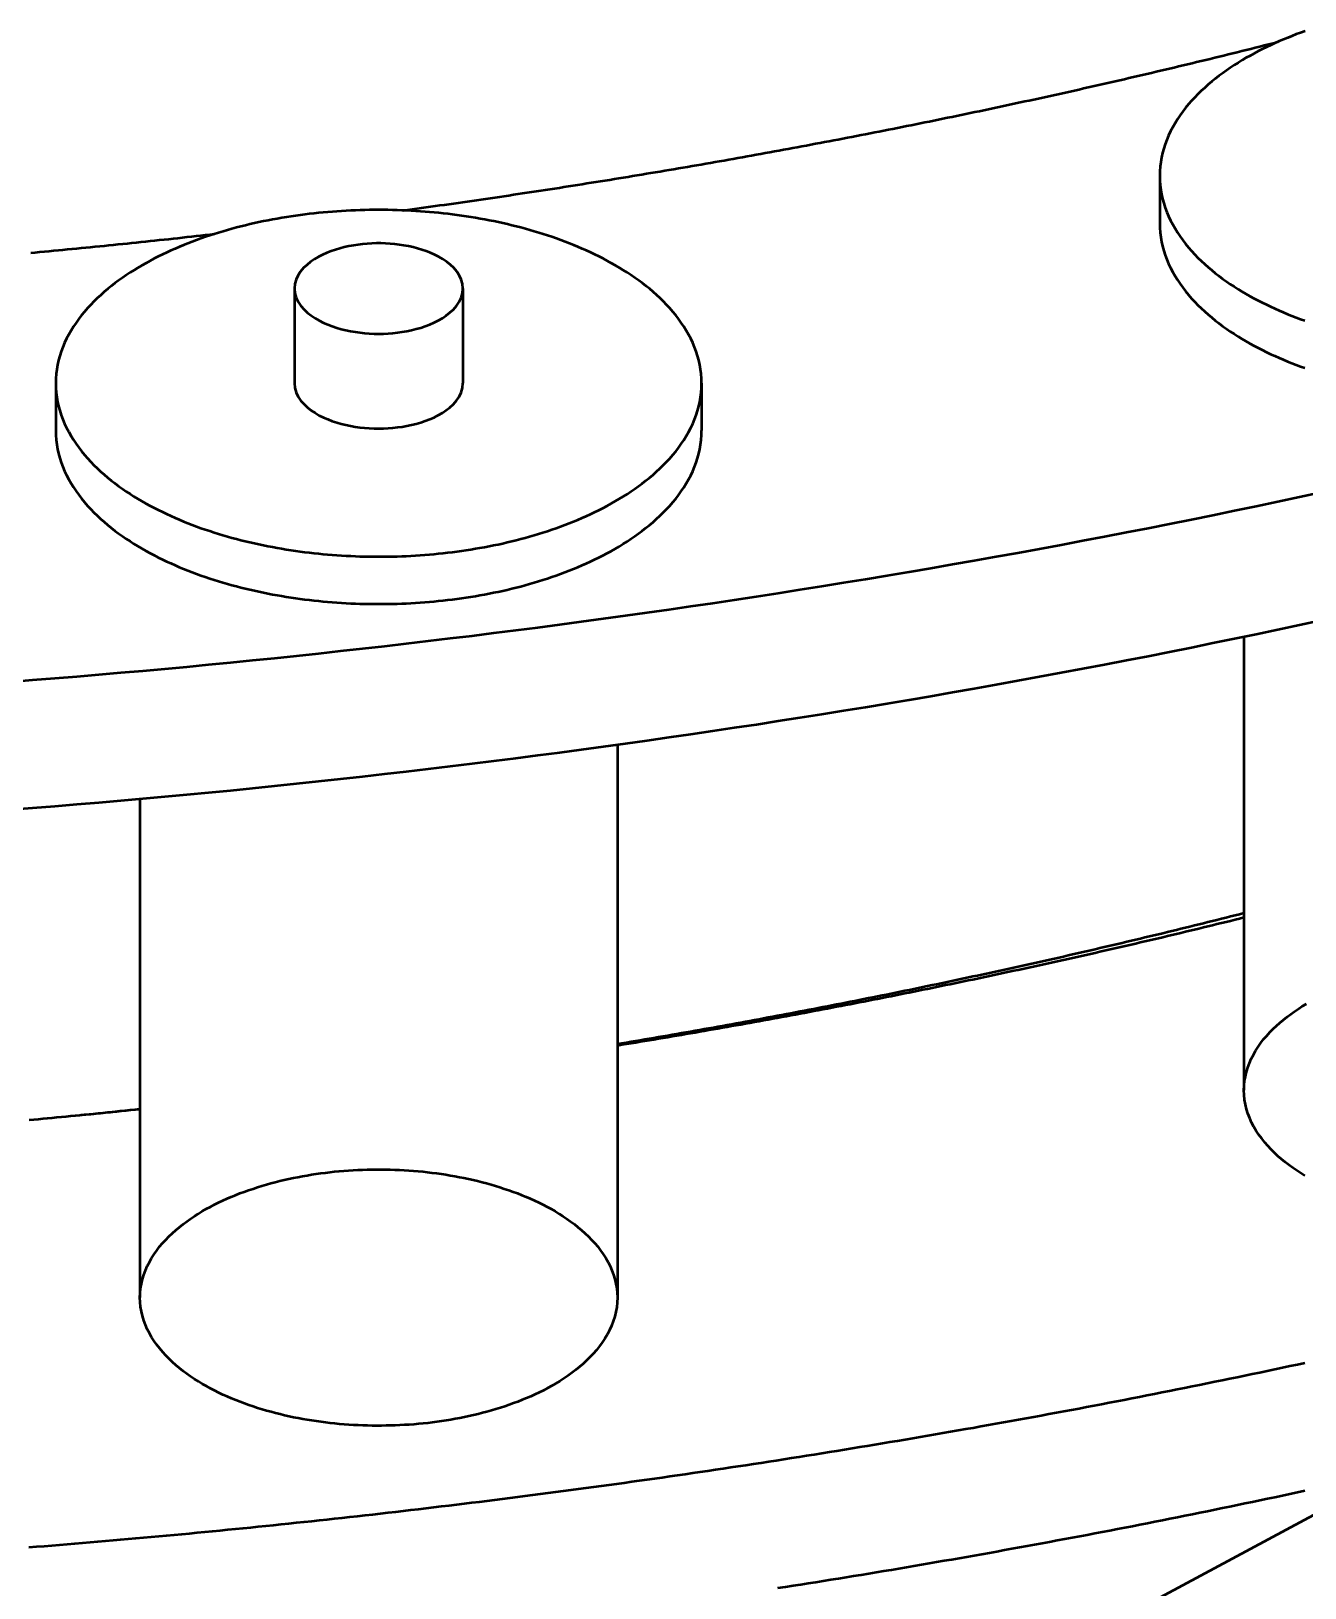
# Model space of a CAD drawing. Header units: millimetres. Extents: x 0 to 841, y 0 to 594.
# Drawn here: x 356.66 to 389.73, y 243.48 to 283.91 of the extents above; entities that cross this region are included whole.
import ezdxf

# ---------------------------------------------------------------- set-up
doc = ezdxf.new("R2010")
doc.units = ezdxf.units.MM
doc.layers.add('VIS', color=7, linetype='CONTINUOUS', lineweight=50)

msp = doc.modelspace()

# ---------------------------------------------------------------- linework, layer by layer
at = {"layer": 'VIS'}
for points in [[(389.735, 283.91), (389.621, 283.869), (389.509, 283.827), (389.396, 283.783), (389.285, 283.739), (389.173, 283.693), (389.063, 283.645), (388.953, 283.596), (388.843, 283.546), (388.734, 283.494), (388.626, 283.441), (388.519, 283.387), (388.413, 283.33), (388.307, 283.272), (388.202, 283.213), (388.099, 283.152), (387.996, 283.089), (387.894, 283.025), (387.794, 282.958), (387.695, 282.89), (387.597, 282.82), (387.5, 282.748), (387.405, 282.675), (387.311, 282.599), (387.22, 282.521), (387.13, 282.441), (387.041, 282.359), (386.955, 282.275), (386.871, 282.188), (386.79, 282.1), (386.711, 282.009), (386.635, 281.916), (386.561, 281.821), (386.491, 281.723), (386.424, 281.623), (386.361, 281.52), (386.301, 281.416), (386.245, 281.309), (386.194, 281.2), (386.147, 281.089), (386.105, 280.977), (386.068, 280.862), (386.036, 280.746), (386.01, 280.628), (385.989, 280.51), (385.975, 280.39), (385.966, 280.27), (385.963, 280.15)], [(366.318, 279.254), (366.437, 279.27), (366.556, 279.286), (366.676, 279.303), (366.795, 279.319), (366.915, 279.336), (367.034, 279.352), (367.153, 279.369), (367.273, 279.386), (367.392, 279.402), (367.511, 279.419), (367.631, 279.436), (367.75, 279.453), (367.869, 279.47), (367.989, 279.488), (368.108, 279.505), (368.227, 279.522), (368.346, 279.539), (368.466, 279.557), (368.585, 279.574), (368.704, 279.592), (368.823, 279.609), (368.943, 279.627), (369.062, 279.645), (369.181, 279.663), (369.3, 279.68), (369.419, 279.698), (369.538, 279.716), (369.658, 279.735), (369.777, 279.753), (369.896, 279.771), (370.015, 279.789), (370.134, 279.807), (370.253, 279.826), (370.372, 279.844), (370.491, 279.863), (370.61, 279.881), (370.729, 279.9), (370.849, 279.919), (370.968, 279.938), (371.087, 279.957), (371.206, 279.976), (371.325, 279.995), (371.444, 280.014), (371.563, 280.033), (371.682, 280.052), (371.801, 280.071), (371.92, 280.091), (372.038, 280.11), (372.157, 280.129), (372.276, 280.149), (372.395, 280.169), (372.514, 280.188), (372.633, 280.208), (372.752, 280.228), (372.871, 280.248), (372.99, 280.268), (373.108, 280.288), (373.227, 280.308), (373.346, 280.328), (373.465, 280.348), (373.584, 280.369), (373.702, 280.389), (373.821, 280.409), (373.94, 280.43), (374.059, 280.45), (374.177, 280.471), (374.296, 280.492), (374.415, 280.512), (374.534, 280.533), (374.652, 280.554), (374.771, 280.575), (374.89, 280.596), (375.008, 280.617), (375.127, 280.638), (375.246, 280.66), (375.364, 280.681), (375.483, 280.702), (375.601, 280.724), (375.72, 280.745), (375.839, 280.767), (375.957, 280.789), (376.076, 280.81), (376.194, 280.832), (376.313, 280.854), (376.431, 280.876), (376.55, 280.898), (376.668, 280.92), (376.787, 280.942), (376.905, 280.964), (377.023, 280.987), (377.142, 281.009), (377.26, 281.031), (377.379, 281.054), (377.497, 281.076), (377.615, 281.099), (377.734, 281.122), (377.852, 281.144), (377.971, 281.167), (378.089, 281.19), (378.207, 281.213), (378.325, 281.236), (378.444, 281.259), (378.562, 281.282), (378.68, 281.306), (378.798, 281.329), (378.917, 281.352), (379.035, 281.376), (379.153, 281.399), (379.271, 281.423), (379.389, 281.447), (379.508, 281.47), (379.626, 281.494), (379.744, 281.518), (379.862, 281.542), (379.98, 281.566), (380.098, 281.59), (380.216, 281.614), (380.334, 281.639), (380.452, 281.663), (380.57, 281.687), (380.688, 281.712), (380.806, 281.736), (380.924, 281.761), (381.042, 281.785), (381.16, 281.81), (381.278, 281.835), (381.396, 281.86), (381.514, 281.885), (381.632, 281.91), (381.75, 281.935), (381.868, 281.96), (381.986, 281.985), (382.103, 282.01), (382.221, 282.036), (382.339, 282.061), (382.457, 282.087), (382.575, 282.112), (382.692, 282.138), (382.81, 282.164), (382.928, 282.189), (383.046, 282.215), (383.163, 282.241), (383.281, 282.267), (383.399, 282.293), (383.516, 282.319), (383.634, 282.345), (383.751, 282.372), (383.869, 282.398), (383.987, 282.425), (384.104, 282.451), (384.222, 282.478), (384.339, 282.504), (384.457, 282.531), (384.574, 282.558), (384.692, 282.585), (384.809, 282.612), (384.927, 282.639), (385.044, 282.666), (385.162, 282.693), (385.279, 282.72), (385.396, 282.747), (385.514, 282.775), (385.631, 282.802), (385.748, 282.83), (385.866, 282.857), (385.983, 282.885), (386.1, 282.913), (386.218, 282.94), (386.335, 282.968), (386.452, 282.996), (386.569, 283.024), (386.686, 283.052), (386.804, 283.08), (386.921, 283.109), (387.038, 283.137), (387.155, 283.165), (387.272, 283.194), (387.389, 283.222), (387.506, 283.251), (387.623, 283.28), (387.74, 283.308), (387.857, 283.337), (387.974, 283.366), (388.091, 283.395), (388.208, 283.424), (388.325, 283.453), (388.442, 283.482), (388.559, 283.512), (388.676, 283.541), (388.793, 283.57), (388.91, 283.6), (389.027, 283.629)], [(366.318, 279.254), (366.437, 279.27), (366.556, 279.286), (366.676, 279.303), (366.795, 279.319), (366.915, 279.336), (367.034, 279.352), (367.153, 279.369), (367.273, 279.386), (367.392, 279.402), (367.511, 279.419), (367.631, 279.436), (367.75, 279.453), (367.869, 279.47), (367.989, 279.488), (368.108, 279.505), (368.227, 279.522), (368.346, 279.539), (368.466, 279.557), (368.585, 279.574), (368.704, 279.592), (368.823, 279.609), (368.943, 279.627), (369.062, 279.645), (369.181, 279.663), (369.3, 279.68), (369.419, 279.698), (369.538, 279.716), (369.658, 279.735), (369.777, 279.753), (369.896, 279.771), (370.015, 279.789), (370.134, 279.807), (370.253, 279.826), (370.372, 279.844), (370.491, 279.863), (370.61, 279.881), (370.729, 279.9), (370.849, 279.919), (370.968, 279.938), (371.087, 279.957), (371.206, 279.976), (371.325, 279.995), (371.444, 280.014), (371.563, 280.033), (371.682, 280.052), (371.801, 280.071), (371.92, 280.091), (372.038, 280.11), (372.157, 280.129), (372.276, 280.149), (372.395, 280.169), (372.514, 280.188), (372.633, 280.208), (372.752, 280.228), (372.871, 280.248), (372.99, 280.268), (373.108, 280.288), (373.227, 280.308), (373.346, 280.328), (373.465, 280.348), (373.584, 280.369), (373.702, 280.389), (373.821, 280.409), (373.94, 280.43), (374.059, 280.45), (374.177, 280.471), (374.296, 280.492), (374.415, 280.512), (374.534, 280.533), (374.652, 280.554), (374.771, 280.575), (374.89, 280.596), (375.008, 280.617), (375.127, 280.638), (375.246, 280.66), (375.364, 280.681), (375.483, 280.702), (375.601, 280.724), (375.72, 280.745), (375.839, 280.767), (375.957, 280.789), (376.076, 280.81), (376.194, 280.832), (376.313, 280.854), (376.431, 280.876), (376.55, 280.898), (376.668, 280.92), (376.787, 280.942), (376.905, 280.964), (377.023, 280.987), (377.142, 281.009), (377.26, 281.031), (377.379, 281.054), (377.497, 281.076), (377.615, 281.099), (377.734, 281.122), (377.852, 281.144), (377.971, 281.167), (378.089, 281.19), (378.207, 281.213), (378.325, 281.236), (378.444, 281.259), (378.562, 281.282), (378.68, 281.306), (378.798, 281.329), (378.917, 281.352), (379.035, 281.376), (379.153, 281.399), (379.271, 281.423), (379.389, 281.447), (379.508, 281.47), (379.626, 281.494), (379.744, 281.518), (379.862, 281.542), (379.98, 281.566), (380.098, 281.59), (380.216, 281.614), (380.334, 281.639), (380.452, 281.663), (380.57, 281.687), (380.688, 281.712), (380.806, 281.736), (380.924, 281.761), (381.042, 281.785), (381.16, 281.81), (381.278, 281.835), (381.396, 281.86), (381.514, 281.885), (381.632, 281.91), (381.75, 281.935), (381.868, 281.96), (381.986, 281.985), (382.103, 282.01), (382.221, 282.036), (382.339, 282.061), (382.457, 282.087), (382.575, 282.112), (382.692, 282.138), (382.81, 282.164), (382.928, 282.189), (383.046, 282.215), (383.163, 282.241), (383.281, 282.267), (383.399, 282.293), (383.516, 282.319), (383.634, 282.345), (383.751, 282.372), (383.869, 282.398), (383.987, 282.425), (384.104, 282.451), (384.222, 282.478), (384.339, 282.504), (384.457, 282.531), (384.574, 282.558), (384.692, 282.585), (384.809, 282.612), (384.927, 282.639), (385.044, 282.666), (385.162, 282.693), (385.279, 282.72), (385.396, 282.747), (385.514, 282.775), (385.631, 282.802), (385.748, 282.83), (385.866, 282.857), (385.983, 282.885), (386.1, 282.913), (386.218, 282.94), (386.335, 282.968), (386.452, 282.996), (386.569, 283.024), (386.686, 283.052), (386.804, 283.08), (386.921, 283.109), (387.038, 283.137), (387.155, 283.165), (387.272, 283.194), (387.389, 283.222), (387.506, 283.251), (387.623, 283.28), (387.74, 283.308), (387.857, 283.337), (387.974, 283.366), (388.091, 283.395), (388.208, 283.424), (388.325, 283.453), (388.442, 283.482), (388.559, 283.512), (388.676, 283.541), (388.793, 283.57), (388.91, 283.6), (389.027, 283.629)], [(385.963, 280.15), (385.966, 280.03), (385.975, 279.91), (385.989, 279.79), (386.01, 279.672), (386.036, 279.554), (386.068, 279.438), (386.105, 279.324), (386.147, 279.211), (386.194, 279.1), (386.245, 278.991), (386.301, 278.884), (386.36, 278.78), (386.424, 278.678), (386.491, 278.578), (386.561, 278.48), (386.634, 278.385), (386.71, 278.291), (386.789, 278.201), (386.871, 278.112), (386.955, 278.026), (387.041, 277.942), (387.129, 277.86), (387.219, 277.78), (387.311, 277.702), (387.404, 277.626), (387.499, 277.552), (387.596, 277.48), (387.694, 277.411), (387.793, 277.342), (387.893, 277.276), (387.995, 277.212), (388.097, 277.149), (388.201, 277.088), (388.306, 277.028), (388.411, 276.97), (388.518, 276.914), (388.625, 276.859), (388.733, 276.806), (388.841, 276.755), (388.951, 276.704), (389.061, 276.656), (389.171, 276.608), (389.283, 276.562), (389.394, 276.517), (389.506, 276.474), (389.619, 276.432), (389.732, 276.391)], [(385.963, 280.15), (385.963, 278.92)], [(374.067, 274.764), (374.064, 274.885), (374.055, 275.005), (374.04, 275.124), (374.019, 275.243), (373.993, 275.36), (373.961, 275.476), (373.924, 275.591), (373.882, 275.704), (373.835, 275.815), (373.784, 275.923), (373.728, 276.03), (373.669, 276.135), (373.605, 276.237), (373.538, 276.337), (373.468, 276.435), (373.395, 276.53), (373.318, 276.623), (373.239, 276.714), (373.158, 276.803), (373.074, 276.889), (372.988, 276.973), (372.9, 277.055), (372.81, 277.135), (372.718, 277.213), (372.624, 277.289), (372.529, 277.363), (372.433, 277.434), (372.335, 277.504), (372.235, 277.573), (372.135, 277.639), (372.033, 277.703), (371.931, 277.766), (371.827, 277.827), (371.722, 277.887), (371.617, 277.945), (371.51, 278.001), (371.403, 278.056), (371.295, 278.109), (371.186, 278.16), (371.077, 278.211), (370.967, 278.259), (370.856, 278.307), (370.745, 278.353), (370.633, 278.398), (370.521, 278.441), (370.408, 278.483), (370.295, 278.524), (370.181, 278.563), (370.067, 278.602), (369.952, 278.639), (369.837, 278.675), (369.722, 278.709), (369.607, 278.743), (369.491, 278.775), (369.374, 278.806), (369.258, 278.836), (369.141, 278.865), (369.024, 278.893), (368.906, 278.92), (368.789, 278.946), (368.671, 278.971), (368.553, 278.994), (368.435, 279.017), (368.316, 279.038), (368.198, 279.059), (368.079, 279.079), (367.96, 279.097), (367.841, 279.115), (367.722, 279.131), (367.602, 279.147), (367.483, 279.161), (367.363, 279.175), (367.243, 279.188), (367.124, 279.199), (367.004, 279.21), (366.884, 279.22), (366.764, 279.229), (366.643, 279.237), (366.523, 279.244), (366.403, 279.25), (366.283, 279.255), (366.162, 279.259), (366.042, 279.262), (365.922, 279.265), (365.801, 279.266), (365.681, 279.267), (365.561, 279.266), (365.44, 279.265), (365.32, 279.262), (365.199, 279.259), (365.079, 279.255), (364.959, 279.25), (364.839, 279.244), (364.718, 279.237), (364.598, 279.229), (364.478, 279.22), (364.358, 279.21), (364.238, 279.199), (364.119, 279.188), (363.999, 279.175), (363.879, 279.161), (363.76, 279.147), (363.64, 279.131), (363.521, 279.115), (363.402, 279.097), (363.283, 279.079), (363.164, 279.059), (363.046, 279.038), (362.927, 279.017), (362.809, 278.994), (362.691, 278.971), (362.573, 278.946), (362.455, 278.92), (362.338, 278.893), (362.221, 278.865), (362.104, 278.836), (361.988, 278.806), (361.871, 278.775), (361.755, 278.743), (361.64, 278.709), (361.524, 278.675), (361.41, 278.639), (361.295, 278.602), (361.181, 278.563), (361.067, 278.524), (360.954, 278.483), (360.841, 278.441), (360.729, 278.398), (360.617, 278.353), (360.506, 278.307), (360.395, 278.259), (360.285, 278.211), (360.176, 278.16), (360.067, 278.109), (359.959, 278.056), (359.852, 278.001), (359.745, 277.945), (359.64, 277.887), (359.535, 277.827), (359.431, 277.766), (359.329, 277.703), (359.227, 277.639), (359.126, 277.573), (359.027, 277.504), (358.929, 277.434), (358.833, 277.363), (358.737, 277.289), (358.644, 277.213), (358.552, 277.135), (358.462, 277.055), (358.374, 276.973), (358.288, 276.889), (358.204, 276.803), (358.122, 276.714), (358.043, 276.623), (357.967, 276.53), (357.894, 276.435), (357.823, 276.337), (357.756, 276.237), (357.693, 276.135), (357.633, 276.03), (357.578, 275.923), (357.526, 275.815), (357.48, 275.704), (357.438, 275.591), (357.401, 275.476), (357.369, 275.36), (357.343, 275.243), (357.322, 275.124), (357.307, 275.005), (357.298, 274.885), (357.295, 274.764)], [(356.645, 278.153), (356.765, 278.164), (356.885, 278.175), (357.004, 278.186), (357.124, 278.198), (357.243, 278.209), (357.363, 278.22), (357.482, 278.232), (357.602, 278.243), (357.722, 278.255), (357.841, 278.266), (357.961, 278.278), (358.08, 278.289), (358.2, 278.301), (358.319, 278.313), (358.439, 278.325), (358.558, 278.337), (358.678, 278.349), (358.797, 278.361), (358.917, 278.373), (359.036, 278.385), (359.155, 278.398), (359.275, 278.41), (359.394, 278.422), (359.514, 278.435), (359.633, 278.448), (359.753, 278.46), (359.872, 278.473), (359.992, 278.486), (360.111, 278.498), (360.23, 278.511), (360.35, 278.524), (360.469, 278.537), (360.589, 278.55), (360.708, 278.563), (360.827, 278.576), (360.947, 278.59), (361.066, 278.603), (361.185, 278.616), (361.305, 278.63), (361.424, 278.643)], [(356.645, 278.153), (356.765, 278.164), (356.885, 278.175), (357.004, 278.186), (357.124, 278.198), (357.243, 278.209), (357.363, 278.22), (357.482, 278.232), (357.602, 278.243), (357.722, 278.255), (357.841, 278.266), (357.961, 278.278), (358.08, 278.289), (358.2, 278.301), (358.319, 278.313), (358.439, 278.325), (358.558, 278.337), (358.678, 278.349), (358.797, 278.361), (358.917, 278.373), (359.036, 278.385), (359.155, 278.398), (359.275, 278.41), (359.394, 278.422), (359.514, 278.435), (359.633, 278.448), (359.753, 278.46), (359.872, 278.473), (359.992, 278.486), (360.111, 278.498), (360.23, 278.511), (360.35, 278.524), (360.469, 278.537), (360.589, 278.55), (360.708, 278.563), (360.827, 278.576), (360.947, 278.59), (361.066, 278.603), (361.185, 278.616), (361.305, 278.63), (361.424, 278.643)], [(385.963, 278.92), (385.966, 278.799), (385.975, 278.679), (385.989, 278.56), (386.01, 278.441), (386.036, 278.324), (386.068, 278.208), (386.105, 278.093), (386.147, 277.981), (386.194, 277.87), (386.245, 277.761), (386.301, 277.654), (386.36, 277.55), (386.424, 277.447), (386.491, 277.347), (386.561, 277.25), (386.634, 277.154), (386.71, 277.061), (386.789, 276.97), (386.871, 276.882), (386.955, 276.795), (387.041, 276.711), (387.129, 276.629), (387.219, 276.549), (387.311, 276.472), (387.404, 276.396), (387.499, 276.322), (387.596, 276.25), (387.694, 276.18), (387.793, 276.112), (387.893, 276.046), (387.995, 275.981), (388.097, 275.918), (388.201, 275.857), (388.306, 275.798), (388.411, 275.74), (388.518, 275.684), (388.625, 275.629), (388.733, 275.576), (388.841, 275.524), (388.951, 275.474), (389.061, 275.425), (389.171, 275.378), (389.283, 275.332), (389.394, 275.287), (389.506, 275.244), (389.619, 275.202), (389.732, 275.161)], [(367.869, 277.225), (367.857, 277.344), (367.824, 277.46), (367.773, 277.568), (367.707, 277.668), (367.629, 277.759), (367.542, 277.842), (367.448, 277.917), (367.349, 277.985), (367.246, 278.046), (367.139, 278.101), (367.03, 278.15), (366.918, 278.194), (366.805, 278.233), (366.69, 278.267), (366.573, 278.297), (366.456, 278.323), (366.338, 278.345), (366.219, 278.363), (366.1, 278.378), (365.981, 278.388), (365.861, 278.396), (365.741, 278.399), (365.621, 278.399), (365.501, 278.396), (365.381, 278.388), (365.262, 278.378), (365.142, 278.363), (365.024, 278.345), (364.906, 278.323), (364.789, 278.297), (364.672, 278.267), (364.557, 278.233), (364.444, 278.194), (364.332, 278.15), (364.223, 278.101), (364.116, 278.046), (364.013, 277.985), (363.913, 277.917), (363.82, 277.842), (363.733, 277.759), (363.655, 277.668), (363.589, 277.568), (363.537, 277.46), (363.505, 277.344), (363.493, 277.225)], [(363.493, 277.225), (363.505, 277.103), (363.539, 276.985), (363.593, 276.875), (363.662, 276.773), (363.743, 276.68), (363.833, 276.597), (363.929, 276.521), (364.032, 276.453), (364.138, 276.392), (364.248, 276.337), (364.361, 276.288), (364.476, 276.245), (364.593, 276.206), (364.711, 276.172), (364.83, 276.143), (364.95, 276.118), (365.071, 276.097), (365.193, 276.08), (365.315, 276.067), (365.438, 276.058), (365.561, 276.052), (365.683, 276.05), (365.806, 276.052), (365.929, 276.058), (366.052, 276.067), (366.174, 276.081), (366.295, 276.098), (366.416, 276.119), (366.537, 276.144), (366.656, 276.174), (366.774, 276.208), (366.891, 276.246), (367.005, 276.29), (367.118, 276.339), (367.228, 276.394)], [(363.493, 277.225), (363.493, 274.764)], [(367.228, 276.394), (367.334, 276.456), (367.435, 276.524), (367.532, 276.599), (367.621, 276.682), (367.701, 276.775), (367.77, 276.876), (367.823, 276.986), (367.857, 277.103), (367.869, 277.225)], [(367.869, 277.225), (367.869, 274.764)], [(357.295, 274.764), (357.298, 274.644), (357.307, 274.524), (357.322, 274.405), (357.343, 274.286), (357.369, 274.169), (357.401, 274.053), (357.438, 273.938), (357.48, 273.825), (357.526, 273.714), (357.578, 273.606), (357.633, 273.499), (357.693, 273.394), (357.756, 273.292), (357.823, 273.192), (357.893, 273.094), (357.967, 272.999), (358.043, 272.906), (358.122, 272.815), (358.203, 272.726), (358.287, 272.64), (358.373, 272.556), (358.461, 272.474), (358.551, 272.394), (358.643, 272.316), (358.736, 272.24), (358.832, 272.167), (358.928, 272.095), (359.026, 272.025), (359.125, 271.957), (359.226, 271.89), (359.327, 271.826), (359.43, 271.763), (359.534, 271.702), (359.638, 271.643), (359.744, 271.585), (359.85, 271.528), (359.957, 271.474), (360.065, 271.421), (360.174, 271.369), (360.283, 271.319), (360.393, 271.27), (360.504, 271.222), (360.615, 271.176), (360.727, 271.132), (360.839, 271.088), (360.952, 271.046), (361.065, 271.005), (361.179, 270.966), (361.293, 270.928), (361.407, 270.891), (361.522, 270.855), (361.637, 270.82), (361.753, 270.786), (361.869, 270.754), (361.985, 270.723), (362.101, 270.693), (362.218, 270.664), (362.335, 270.636), (362.453, 270.609), (362.57, 270.583), (362.688, 270.558), (362.806, 270.535), (362.924, 270.512), (363.042, 270.491), (363.161, 270.47), (363.28, 270.45), (363.399, 270.432), (363.518, 270.414), (363.637, 270.398), (363.756, 270.382), (363.876, 270.367), (363.995, 270.354), (364.115, 270.341), (364.235, 270.329), (364.355, 270.319), (364.474, 270.309), (364.594, 270.3), (364.715, 270.292), (364.835, 270.285), (364.955, 270.279), (365.075, 270.274), (365.195, 270.269), (365.316, 270.266), (365.436, 270.264), (365.556, 270.262), (365.677, 270.262), (365.797, 270.262), (365.917, 270.264), (366.038, 270.266), (366.158, 270.269), (366.278, 270.273), (366.398, 270.278), (366.519, 270.284), (366.639, 270.291), (366.759, 270.299), (366.879, 270.308), (366.999, 270.318), (367.119, 270.329), (367.238, 270.34), (367.358, 270.353), (367.478, 270.366), (367.597, 270.381), (367.716, 270.397), (367.836, 270.413), (367.955, 270.431), (368.074, 270.449), (368.192, 270.469), (368.311, 270.489), (368.429, 270.511), (368.548, 270.533), (368.666, 270.557), (368.783, 270.581), (368.901, 270.607), (369.018, 270.634), (369.135, 270.662), (369.252, 270.691), (369.369, 270.721), (369.485, 270.752), (369.601, 270.784), (369.716, 270.818), (369.832, 270.852), (369.947, 270.888), (370.061, 270.925), (370.175, 270.963), (370.289, 271.003), (370.402, 271.043), (370.515, 271.085), (370.627, 271.128), (370.739, 271.173), (370.85, 271.219), (370.961, 271.266), (371.071, 271.315), (371.18, 271.365), (371.289, 271.417), (371.397, 271.47), (371.504, 271.524), (371.611, 271.581)], [(357.295, 274.764), (357.295, 273.534)], [(363.493, 274.764), (363.505, 274.642), (363.539, 274.524), (363.593, 274.414), (363.662, 274.312), (363.743, 274.22), (363.833, 274.136), (363.929, 274.06), (364.032, 273.993), (364.138, 273.931), (364.248, 273.877), (364.361, 273.828), (364.476, 273.784), (364.593, 273.745), (364.711, 273.712), (364.83, 273.682), (364.95, 273.657), (365.071, 273.636), (365.193, 273.619), (365.315, 273.606), (365.438, 273.597), (365.561, 273.592), (365.683, 273.59), (365.806, 273.592), (365.929, 273.597), (366.052, 273.607), (366.174, 273.62), (366.295, 273.637), (366.416, 273.658), (366.537, 273.683), (366.656, 273.713), (366.774, 273.747), (366.891, 273.786), (367.005, 273.829), (367.118, 273.879), (367.228, 273.934)], [(367.228, 273.934), (367.334, 273.995), (367.435, 274.063), (367.532, 274.138), (367.621, 274.222), (367.701, 274.314), (367.77, 274.415), (367.823, 274.525), (367.857, 274.643), (367.869, 274.764)], [(371.611, 271.581), (371.716, 271.638), (371.821, 271.698), (371.925, 271.759), (372.028, 271.822), (372.13, 271.886), (372.231, 271.953), (372.33, 272.021), (372.428, 272.091), (372.525, 272.163), (372.621, 272.237), (372.714, 272.312), (372.806, 272.39), (372.897, 272.47), (372.985, 272.552), (373.071, 272.637), (373.155, 272.723), (373.237, 272.812), (373.316, 272.903), (373.393, 272.996), (373.466, 273.091), (373.537, 273.189), (373.604, 273.289), (373.668, 273.392), (373.727, 273.496), (373.783, 273.603), (373.835, 273.712), (373.882, 273.823), (373.924, 273.936), (373.961, 274.051), (373.993, 274.167), (374.019, 274.285), (374.04, 274.404), (374.055, 274.523), (374.064, 274.644), (374.067, 274.764)], [(374.067, 274.764), (374.067, 273.534)], [(357.295, 273.534), (357.298, 273.414), (357.307, 273.294), (357.322, 273.174), (357.343, 273.056), (357.369, 272.938), (357.401, 272.822), (357.438, 272.708), (357.48, 272.595), (357.526, 272.484), (357.578, 272.375), (357.633, 272.268), (357.693, 272.164), (357.756, 272.062), (357.823, 271.962), (357.893, 271.864), (357.967, 271.768), (358.043, 271.675), (358.122, 271.585), (358.203, 271.496), (358.287, 271.41), (358.373, 271.326), (358.461, 271.244), (358.551, 271.164), (358.643, 271.086), (358.736, 271.01), (358.832, 270.936), (358.928, 270.864), (359.026, 270.794), (359.125, 270.726), (359.226, 270.66), (359.327, 270.596), (359.43, 270.533), (359.534, 270.472), (359.638, 270.412), (359.744, 270.354), (359.85, 270.298), (359.957, 270.243), (360.065, 270.19), (360.174, 270.138), (360.283, 270.088), (360.393, 270.039), (360.504, 269.992), (360.615, 269.946), (360.727, 269.901), (360.839, 269.858), (360.952, 269.816), (361.065, 269.775), (361.179, 269.735), (361.293, 269.697), (361.407, 269.66), (361.522, 269.624), (361.637, 269.59), (361.753, 269.556), (361.869, 269.524), (361.985, 269.492), (362.101, 269.462), (362.218, 269.433), (362.335, 269.405), (362.453, 269.379), (362.57, 269.353), (362.688, 269.328), (362.806, 269.304), (362.924, 269.282), (363.042, 269.26), (363.161, 269.24), (363.28, 269.22), (363.399, 269.201), (363.518, 269.184), (363.637, 269.167), (363.756, 269.152), (363.876, 269.137), (363.995, 269.123), (364.115, 269.111), (364.235, 269.099), (364.355, 269.088), (364.474, 269.078), (364.594, 269.069), (364.715, 269.062), (364.835, 269.055), (364.955, 269.048), (365.075, 269.043), (365.195, 269.039), (365.316, 269.036), (365.436, 269.033), (365.556, 269.032), (365.677, 269.032), (365.797, 269.032), (365.917, 269.033), (366.038, 269.036), (366.158, 269.039), (366.278, 269.043), (366.398, 269.048), (366.519, 269.054), (366.639, 269.061), (366.759, 269.069), (366.879, 269.078), (366.999, 269.087), (367.119, 269.098), (367.238, 269.11), (367.358, 269.122), (367.478, 269.136), (367.597, 269.151), (367.716, 269.166), (367.836, 269.183), (367.955, 269.2), (368.074, 269.219), (368.192, 269.238), (368.311, 269.259), (368.429, 269.28), (368.548, 269.303), (368.666, 269.326), (368.783, 269.351), (368.901, 269.377), (369.018, 269.403), (369.135, 269.431), (369.252, 269.46), (369.369, 269.49), (369.485, 269.521), (369.601, 269.554), (369.716, 269.587), (369.832, 269.622), (369.947, 269.658), (370.061, 269.695), (370.175, 269.733), (370.289, 269.772), (370.402, 269.813), (370.515, 269.855), (370.627, 269.898), (370.739, 269.943), (370.85, 269.989), (370.961, 270.036), (371.071, 270.085), (371.18, 270.135), (371.289, 270.186), (371.397, 270.24), (371.504, 270.294), (371.611, 270.35)], [(371.611, 270.35), (371.716, 270.408), (371.821, 270.468), (371.925, 270.529), (372.028, 270.591), (372.13, 270.656), (372.231, 270.722), (372.33, 270.79), (372.428, 270.86), (372.525, 270.932), (372.621, 271.006), (372.714, 271.082), (372.806, 271.16), (372.897, 271.24), (372.985, 271.322), (373.071, 271.406), (373.155, 271.493), (373.237, 271.581), (373.316, 271.672), (373.393, 271.765), (373.466, 271.861), (373.537, 271.959), (373.604, 272.059), (373.668, 272.161), (373.727, 272.266), (373.783, 272.373), (373.835, 272.482), (373.882, 272.593), (373.924, 272.706), (373.961, 272.821), (373.993, 272.937), (374.019, 273.055), (374.04, 273.173), (374.055, 273.293), (374.064, 273.413), (374.067, 273.534)], [(356.124, 267.014), (356.696, 267.058), (357.268, 267.104), (357.839, 267.151), (358.41, 267.199), (358.982, 267.249), (359.553, 267.299), (360.124, 267.351), (360.695, 267.404), (361.266, 267.459), (361.837, 267.514), (362.407, 267.571), (362.978, 267.629), (363.548, 267.689), (364.118, 267.749), (364.688, 267.811), (365.258, 267.874), (365.828, 267.939), (366.398, 268.004), (366.967, 268.071), (367.537, 268.14), (368.106, 268.209), (368.675, 268.28), (369.244, 268.352), (369.813, 268.425), (370.381, 268.5), (370.95, 268.575), (371.518, 268.652), (372.086, 268.731), (372.654, 268.811), (373.222, 268.891), (373.789, 268.974), (374.356, 269.057), (374.923, 269.142), (375.49, 269.228), (376.057, 269.316), (376.624, 269.404), (377.19, 269.494), (377.756, 269.586), (378.322, 269.678), (378.888, 269.772), (379.453, 269.868), (380.018, 269.964), (380.583, 270.062), (381.148, 270.161), (381.713, 270.262), (382.277, 270.364), (382.841, 270.467), (383.405, 270.572), (383.969, 270.678), (384.532, 270.785), (385.095, 270.894), (385.658, 271.004), (386.22, 271.115), (386.783, 271.228), (387.345, 271.342), (387.906, 271.457), (388.468, 271.574), (389.029, 271.692), (389.59, 271.811), (390.15, 271.932)], [(356.124, 263.692), (356.696, 263.736), (357.268, 263.782), (357.839, 263.829), (358.41, 263.877), (358.982, 263.927), (359.553, 263.977), (360.124, 264.029), (360.695, 264.082), (361.266, 264.137), (361.837, 264.192), (362.407, 264.249), (362.978, 264.307), (363.548, 264.367), (364.118, 264.427), (364.688, 264.489), (365.258, 264.552), (365.828, 264.617), (366.398, 264.682), (366.967, 264.749), (367.537, 264.818), (368.106, 264.887), (368.675, 264.958), (369.244, 265.03), (369.813, 265.103), (370.381, 265.178), (370.95, 265.253), (371.518, 265.33), (372.086, 265.409), (372.654, 265.489), (373.222, 265.569), (373.789, 265.652), (374.356, 265.735), (374.923, 265.82), (375.49, 265.906), (376.057, 265.994), (376.624, 266.082), (377.19, 266.172), (377.756, 266.264), (378.322, 266.356), (378.888, 266.45), (379.453, 266.546), (380.018, 266.642), (380.583, 266.74), (381.148, 266.839), (381.713, 266.94), (382.277, 267.042), (382.841, 267.145), (383.405, 267.25), (383.969, 267.356), (384.532, 267.463), (385.095, 267.572), (385.658, 267.681), (386.22, 267.793), (386.783, 267.905), (387.345, 268.02), (387.906, 268.135), (388.468, 268.252), (389.029, 268.37), (389.59, 268.489), (390.15, 268.61)], [(388.15, 268.186), (388.15, 256.404)], [(371.879, 265.38), (371.879, 251.018)], [(359.483, 263.971), (359.483, 251.018)], [(371.879, 257.607), (371.998, 257.627), (372.117, 257.646), (372.236, 257.666), (372.355, 257.686), (372.473, 257.706), (372.592, 257.727), (372.711, 257.747), (372.83, 257.767), (372.948, 257.787), (373.067, 257.808), (373.186, 257.828), (373.305, 257.849), (373.423, 257.87), (373.542, 257.89), (373.661, 257.911), (373.779, 257.932), (373.898, 257.953), (374.017, 257.974), (374.135, 257.995), (374.254, 258.016), (374.373, 258.037), (374.491, 258.058), (374.61, 258.08), (374.728, 258.101), (374.847, 258.123), (374.966, 258.144), (375.084, 258.166), (375.203, 258.187), (375.321, 258.209), (375.44, 258.231), (375.558, 258.253), (375.677, 258.275), (375.795, 258.297), (375.913, 258.319), (376.032, 258.341), (376.15, 258.363), (376.269, 258.386), (376.387, 258.408), (376.506, 258.431), (376.624, 258.453), (376.742, 258.476), (376.861, 258.498), (376.979, 258.521), (377.097, 258.544), (377.216, 258.567), (377.334, 258.59), (377.452, 258.613), (377.57, 258.636), (377.689, 258.659), (377.807, 258.682), (377.925, 258.705), (378.043, 258.729), (378.161, 258.752), (378.28, 258.776), (378.398, 258.799), (378.516, 258.823), (378.634, 258.847), (378.752, 258.871), (378.87, 258.894), (378.988, 258.918), (379.107, 258.942), (379.225, 258.966), (379.343, 258.991), (379.461, 259.015), (379.579, 259.039), (379.697, 259.063), (379.815, 259.088), (379.933, 259.112), (380.051, 259.137), (380.169, 259.162), (380.286, 259.186), (380.404, 259.211), (380.522, 259.236), (380.64, 259.261), (380.758, 259.286), (380.876, 259.311), (380.994, 259.336), (381.112, 259.362), (381.229, 259.387), (381.347, 259.412), (381.465, 259.438), (381.583, 259.463), (381.7, 259.489), (381.818, 259.514), (381.936, 259.54), (382.054, 259.566), (382.171, 259.592), (382.289, 259.618), (382.407, 259.644), (382.524, 259.67), (382.642, 259.696), (382.759, 259.722), (382.877, 259.749), (382.995, 259.775), (383.112, 259.802), (383.23, 259.828), (383.347, 259.855), (383.465, 259.881), (383.582, 259.908), (383.7, 259.935), (383.817, 259.962), (383.934, 259.989), (384.052, 260.016), (384.169, 260.043), (384.287, 260.07), (384.404, 260.098), (384.521, 260.125), (384.639, 260.152), (384.756, 260.18), (384.873, 260.207), (384.991, 260.235), (385.108, 260.263), (385.225, 260.291), (385.342, 260.319), (385.46, 260.346), (385.577, 260.375), (385.694, 260.403), (385.811, 260.431), (385.928, 260.459), (386.045, 260.487), (386.162, 260.516), (386.279, 260.544), (386.397, 260.573), (386.514, 260.601), (386.631, 260.63), (386.748, 260.659), (386.865, 260.688), (386.982, 260.717), (387.099, 260.746), (387.215, 260.775), (387.332, 260.804), (387.449, 260.833), (387.566, 260.862), (387.683, 260.892), (387.8, 260.921), (387.917, 260.951), (388.033, 260.98), (388.15, 261.01)], [(371.879, 257.568), (371.998, 257.587), (372.117, 257.607), (372.236, 257.626), (372.354, 257.646), (372.473, 257.665), (372.592, 257.685), (372.711, 257.705), (372.829, 257.725), (372.948, 257.745), (373.067, 257.765), (373.185, 257.785), (373.304, 257.805), (373.423, 257.825), (373.541, 257.845), (373.66, 257.866), (373.779, 257.886), (373.897, 257.906), (374.016, 257.927), (374.135, 257.947), (374.253, 257.968), (374.372, 257.989), (374.49, 258.01), (374.609, 258.031), (374.727, 258.051), (374.846, 258.072), (374.965, 258.093), (375.083, 258.115), (375.202, 258.136), (375.32, 258.157), (375.438, 258.178), (375.557, 258.2), (375.675, 258.221), (375.794, 258.243), (375.912, 258.264), (376.031, 258.286), (376.149, 258.308), (376.267, 258.33), (376.386, 258.352), (376.504, 258.373), (376.623, 258.395), (376.741, 258.418), (376.859, 258.44), (376.978, 258.462), (377.096, 258.484), (377.214, 258.507), (377.332, 258.529), (377.451, 258.552), (377.569, 258.574), (377.687, 258.597), (377.805, 258.619), (377.923, 258.642), (378.042, 258.665), (378.16, 258.688), (378.278, 258.711), (378.396, 258.734), (378.514, 258.757), (378.632, 258.78), (378.751, 258.804), (378.869, 258.827), (378.987, 258.85), (379.105, 258.874), (379.223, 258.897), (379.341, 258.921), (379.459, 258.945), (379.577, 258.968), (379.695, 258.992), (379.813, 259.016), (379.931, 259.04), (380.049, 259.064), (380.167, 259.088), (380.285, 259.112), (380.403, 259.137), (380.521, 259.161), (380.638, 259.185), (380.756, 259.21), (380.874, 259.234), (380.992, 259.259), (381.11, 259.283), (381.228, 259.308), (381.345, 259.333), (381.463, 259.358), (381.581, 259.383), (381.699, 259.408), (381.816, 259.433), (381.934, 259.458), (382.052, 259.483), (382.17, 259.509), (382.287, 259.534), (382.405, 259.559), (382.523, 259.585), (382.64, 259.61), (382.758, 259.636), (382.875, 259.662), (382.993, 259.688), (383.111, 259.713), (383.228, 259.739), (383.346, 259.765), (383.463, 259.791), (383.581, 259.818), (383.698, 259.844), (383.816, 259.87), (383.933, 259.896), (384.05, 259.923), (384.168, 259.949), (384.285, 259.976), (384.403, 260.003), (384.52, 260.029), (384.637, 260.056), (384.755, 260.083), (384.872, 260.11), (384.989, 260.137), (385.107, 260.164), (385.224, 260.191), (385.341, 260.218), (385.458, 260.246), (385.576, 260.273), (385.693, 260.3), (385.81, 260.328), (385.927, 260.356), (386.044, 260.383), (386.162, 260.411), (386.279, 260.439), (386.396, 260.467), (386.513, 260.495), (386.63, 260.523), (386.747, 260.551), (386.864, 260.579), (386.981, 260.607), (387.098, 260.635), (387.215, 260.664), (387.332, 260.692), (387.449, 260.721), (387.566, 260.749), (387.683, 260.778), (387.8, 260.807), (387.917, 260.836), (388.033, 260.865), (388.15, 260.894)], [(388.15, 256.404), (388.154, 256.524), (388.166, 256.644), (388.186, 256.763), (388.214, 256.88), (388.249, 256.995), (388.291, 257.109), (388.339, 257.219), (388.393, 257.327), (388.453, 257.431), (388.518, 257.533), (388.588, 257.631), (388.661, 257.727), (388.739, 257.819), (388.82, 257.908), (388.904, 257.994), (388.992, 258.078), (389.082, 258.158), (389.174, 258.235), (389.268, 258.31), (389.365, 258.382), (389.464, 258.452), (389.564, 258.519), (389.665, 258.584), (389.769, 258.646)], [(389.731, 254.184), (389.625, 254.249), (389.521, 254.316), (389.419, 254.386), (389.319, 254.459), (389.22, 254.534), (389.124, 254.613), (389.031, 254.694), (388.94, 254.778), (388.852, 254.865), (388.768, 254.956), (388.687, 255.049), (388.61, 255.146), (388.537, 255.247), (388.469, 255.35), (388.406, 255.457), (388.349, 255.567), (388.298, 255.68), (388.254, 255.796), (388.218, 255.914), (388.188, 256.035), (388.167, 256.157), (388.155, 256.28), (388.15, 256.404)], [(356.606, 255.633), (356.726, 255.644), (356.846, 255.656), (356.966, 255.667), (357.085, 255.678), (357.205, 255.689), (357.325, 255.701), (357.445, 255.712), (357.565, 255.723), (357.685, 255.735), (357.805, 255.747), (357.925, 255.758), (358.045, 255.77), (358.165, 255.782), (358.284, 255.794), (358.404, 255.806), (358.524, 255.817), (358.644, 255.83), (358.764, 255.842), (358.884, 255.854), (359.003, 255.866), (359.123, 255.878), (359.243, 255.891), (359.363, 255.903), (359.483, 255.916)], [(357.95, 255.761), (358.078, 255.773), (358.206, 255.786), (358.333, 255.799), (358.461, 255.812), (358.589, 255.825), (358.717, 255.838), (358.844, 255.852), (358.972, 255.865), (359.1, 255.878), (359.227, 255.892), (359.355, 255.905), (359.483, 255.919)], [(359.483, 251.018), (359.487, 251.138), (359.499, 251.258), (359.519, 251.377), (359.547, 251.494), (359.581, 251.61), (359.623, 251.723), (359.672, 251.833), (359.726, 251.941), (359.785, 252.045), (359.85, 252.147), (359.92, 252.245), (359.993, 252.341), (360.071, 252.433), (360.152, 252.522), (360.236, 252.608), (360.324, 252.691), (360.413, 252.772), (360.506, 252.849), (360.6, 252.924), (360.697, 252.996), (360.795, 253.066), (360.895, 253.133), (360.997, 253.197), (361.1, 253.26), (361.205, 253.32), (361.31, 253.377), (361.417, 253.433), (361.525, 253.487), (361.634, 253.538), (361.744, 253.588), (361.854, 253.636), (361.966, 253.682), (362.078, 253.726), (362.191, 253.768), (362.304, 253.809), (362.419, 253.847), (362.533, 253.885), (362.648, 253.92), (362.764, 253.954), (362.88, 253.986), (362.996, 254.017), (363.113, 254.047), (363.231, 254.075), (363.348, 254.101), (363.466, 254.126), (363.584, 254.149), (363.703, 254.172), (363.821, 254.192), (363.94, 254.212), (364.06, 254.23), (364.179, 254.246), (364.298, 254.262), (364.418, 254.276), (364.538, 254.289), (364.658, 254.3), (364.778, 254.31), (364.898, 254.319), (365.018, 254.327), (365.139, 254.333), (365.259, 254.338), (365.38, 254.342), (365.5, 254.344), (365.621, 254.345), (365.741, 254.345), (365.862, 254.344), (365.982, 254.342), (366.103, 254.338), (366.223, 254.333), (366.343, 254.327), (366.464, 254.319), (366.584, 254.31), (366.704, 254.3), (366.824, 254.289), (366.944, 254.276), (367.063, 254.262), (367.183, 254.246), (367.302, 254.23), (367.421, 254.212), (367.54, 254.192), (367.659, 254.172), (367.778, 254.149), (367.896, 254.126), (368.014, 254.101), (368.131, 254.075), (368.249, 254.047), (368.365, 254.017), (368.482, 253.986), (368.598, 253.954), (368.714, 253.92), (368.829, 253.885), (368.943, 253.847), (369.057, 253.809), (369.171, 253.768), (369.284, 253.726), (369.396, 253.682), (369.507, 253.636), (369.618, 253.588), (369.728, 253.538), (369.837, 253.487), (369.945, 253.433), (370.052, 253.377), (370.157, 253.32), (370.262, 253.26), (370.365, 253.197), (370.467, 253.133), (370.567, 253.066), (370.665, 252.996), (370.762, 252.924), (370.856, 252.849), (370.949, 252.772), (371.038, 252.691), (371.126, 252.608), (371.21, 252.522), (371.291, 252.433), (371.368, 252.341), (371.442, 252.245), (371.512, 252.147), (371.576, 252.045), (371.636, 251.941), (371.69, 251.833), (371.739, 251.723), (371.78, 251.61), (371.815, 251.494), (371.843, 251.377), (371.863, 251.258), (371.875, 251.138), (371.879, 251.018)], [(370.064, 248.665), (369.957, 248.609), (369.849, 248.555), (369.74, 248.503), (369.63, 248.453), (369.52, 248.405), (369.408, 248.359), (369.296, 248.315), (369.183, 248.272), (369.069, 248.231), (368.955, 248.192), (368.84, 248.155), (368.725, 248.119), (368.61, 248.085), (368.493, 248.052), (368.377, 248.021), (368.26, 247.992), (368.142, 247.964), (368.025, 247.937), (367.907, 247.912), (367.788, 247.888), (367.67, 247.866), (367.551, 247.845), (367.432, 247.826), (367.313, 247.807), (367.193, 247.791), (367.074, 247.775), (366.954, 247.761), (366.834, 247.748), (366.714, 247.737), (366.594, 247.726), (366.473, 247.717), (366.353, 247.71), (366.232, 247.703), (366.112, 247.698), (365.991, 247.694), (365.871, 247.692), (365.75, 247.69), (365.629, 247.69), (365.509, 247.691), (365.388, 247.694), (365.267, 247.697), (365.147, 247.702), (365.026, 247.709), (364.906, 247.716), (364.786, 247.725), (364.665, 247.735), (364.545, 247.746), (364.425, 247.759), (364.306, 247.773), (364.186, 247.788), (364.066, 247.805), (363.947, 247.823), (363.828, 247.842), (363.709, 247.863), (363.59, 247.885), (363.472, 247.908), (363.354, 247.933), (363.236, 247.96), (363.119, 247.988), (363.002, 248.017), (362.885, 248.048), (362.769, 248.08), (362.653, 248.114), (362.538, 248.15), (362.423, 248.187), (362.309, 248.226), (362.195, 248.266), (362.082, 248.308), (361.97, 248.352), (361.858, 248.398), (361.748, 248.446), (361.638, 248.496), (361.529, 248.547), (361.42, 248.601), (361.313, 248.656), (361.208, 248.714), (361.103, 248.774), (361, 248.837), (360.898, 248.901), (360.798, 248.968), (360.699, 249.038), (360.602, 249.11), (360.508, 249.185), (360.415, 249.262), (360.325, 249.343), (360.238, 249.426), (360.153, 249.512), (360.072, 249.601), (359.994, 249.694), (359.921, 249.789), (359.851, 249.888), (359.786, 249.989), (359.726, 250.094), (359.672, 250.202), (359.624, 250.312), (359.582, 250.425), (359.547, 250.541), (359.519, 250.658), (359.499, 250.777), (359.487, 250.897), (359.483, 251.018)], [(371.879, 251.018), (371.875, 250.893), (371.862, 250.769), (371.84, 250.646), (371.811, 250.525), (371.773, 250.406), (371.729, 250.289), (371.677, 250.176), (371.62, 250.065), (371.556, 249.958), (371.487, 249.854), (371.414, 249.753), (371.336, 249.655), (371.254, 249.561), (371.168, 249.471), (371.08, 249.383), (370.988, 249.298), (370.893, 249.217), (370.796, 249.139), (370.697, 249.063), (370.596, 248.99), (370.492, 248.92), (370.388, 248.852), (370.281, 248.787), (370.173, 248.725), (370.064, 248.665)], [(356.597, 244.535), (356.795, 244.55), (356.994, 244.566), (357.193, 244.582), (357.392, 244.598), (357.59, 244.614), (357.789, 244.631), (357.988, 244.647), (358.187, 244.664), (358.385, 244.681), (358.584, 244.698), (358.783, 244.715), (358.981, 244.733), (359.18, 244.75), (359.379, 244.768), (359.577, 244.785), (359.776, 244.803), (359.975, 244.821), (360.173, 244.84), (360.372, 244.858), (360.57, 244.877), (360.769, 244.895), (360.967, 244.914), (361.166, 244.933), (361.364, 244.952), (361.563, 244.971), (361.761, 244.991), (361.96, 245.01), (362.158, 245.03), (362.357, 245.05), (362.555, 245.07), (362.754, 245.09), (362.952, 245.111), (363.15, 245.131), (363.349, 245.152), (363.547, 245.173), (363.745, 245.194), (363.944, 245.215), (364.142, 245.236), (364.34, 245.257), (364.538, 245.279), (364.737, 245.301), (364.935, 245.322), (365.133, 245.344), (365.331, 245.367), (365.529, 245.389), (365.728, 245.411), (365.926, 245.434), (366.124, 245.457), (366.322, 245.48), (366.52, 245.503), (366.718, 245.526), (366.916, 245.549), (367.114, 245.573), (367.312, 245.597), (367.51, 245.62), (367.708, 245.644), (367.906, 245.668), (368.104, 245.693), (368.302, 245.717), (368.5, 245.742), (368.698, 245.767), (368.896, 245.791), (369.094, 245.817), (369.291, 245.842), (369.489, 245.867), (369.687, 245.893), (369.885, 245.918), (370.082, 245.944), (370.28, 245.97), (370.478, 245.996), (370.676, 246.023), (370.873, 246.049), (371.071, 246.076), (371.269, 246.102), (371.466, 246.129), (371.664, 246.156), (371.861, 246.184), (372.059, 246.211), (372.256, 246.239), (372.454, 246.266), (372.651, 246.294), (372.849, 246.322), (373.046, 246.35), (373.244, 246.379), (373.441, 246.407), (373.638, 246.436), (373.836, 246.465), (374.033, 246.493), (374.23, 246.523), (374.428, 246.552), (374.625, 246.581), (374.822, 246.611), (375.019, 246.641), (375.216, 246.67), (375.413, 246.7), (375.611, 246.731), (375.808, 246.761), (376.005, 246.791), (376.202, 246.822), (376.399, 246.853), (376.596, 246.884), (376.793, 246.915), (376.99, 246.946), (377.187, 246.978), (377.384, 247.009), (377.581, 247.041), (377.777, 247.073), (377.974, 247.105), (378.171, 247.138), (378.368, 247.17), (378.565, 247.202), (378.761, 247.235), (378.958, 247.268), (379.155, 247.301), (379.351, 247.334), (379.548, 247.368), (379.744, 247.401), (379.941, 247.435), (380.138, 247.469), (380.334, 247.503), (380.531, 247.537), (380.727, 247.571), (380.923, 247.606), (381.12, 247.64), (381.316, 247.675), (381.513, 247.71), (381.709, 247.745), (381.905, 247.781), (382.101, 247.816), (382.298, 247.852), (382.494, 247.887), (382.69, 247.923), (382.886, 247.959), (383.082, 247.996), (383.278, 248.032), (383.474, 248.069), (383.67, 248.105), (383.866, 248.142), (384.062, 248.179), (384.258, 248.217), (384.454, 248.254), (384.65, 248.292), (384.846, 248.329), (385.041, 248.367), (385.237, 248.405), (385.433, 248.443), (385.629, 248.482), (385.824, 248.52), (386.02, 248.559), (386.216, 248.598), (386.411, 248.637), (386.607, 248.676), (386.802, 248.715), (386.998, 248.755), (387.193, 248.795), (387.389, 248.835), (387.584, 248.875), (387.779, 248.915), (387.975, 248.955), (388.17, 248.996), (388.365, 249.036), (388.56, 249.077), (388.755, 249.118), (388.951, 249.159), (389.146, 249.201), (389.341, 249.242), (389.536, 249.284), (389.731, 249.326)], [(359.981, 229.275), (394.528, 247.823)], [(376.049, 243.476), (376.246, 243.507), (376.442, 243.538), (376.639, 243.569), (376.835, 243.6), (377.031, 243.631), (377.227, 243.662), (377.424, 243.694), (377.62, 243.726), (377.816, 243.757), (378.012, 243.789), (378.209, 243.822), (378.405, 243.854), (378.601, 243.886), (378.797, 243.919), (378.993, 243.952), (379.189, 243.985), (379.385, 244.018), (379.581, 244.051), (379.777, 244.085), (379.973, 244.118), (380.169, 244.152), (380.365, 244.186), (380.56, 244.22), (380.756, 244.254), (380.952, 244.289), (381.148, 244.323), (381.343, 244.358), (381.539, 244.393), (381.735, 244.428), (381.93, 244.463), (382.126, 244.498), (382.322, 244.534), (382.517, 244.57), (382.713, 244.605), (382.908, 244.641), (383.104, 244.678), (383.299, 244.714), (383.495, 244.75), (383.69, 244.787), (383.885, 244.824), (384.081, 244.861), (384.276, 244.898), (384.471, 244.935), (384.666, 244.973), (384.862, 245.01), (385.057, 245.048), (385.252, 245.086), (385.447, 245.124), (385.642, 245.162), (385.837, 245.201), (386.032, 245.239), (386.227, 245.278), (386.422, 245.317), (386.617, 245.356), (386.812, 245.395), (387.007, 245.435), (387.201, 245.474), (387.396, 245.514), (387.591, 245.554), (387.786, 245.594), (387.98, 245.634), (388.175, 245.675), (388.369, 245.715), (388.564, 245.756), (388.759, 245.797), (388.953, 245.838), (389.147, 245.879), (389.342, 245.92), (389.536, 245.962), (389.731, 246.004)]]:
    msp.add_lwpolyline(points, dxfattribs=at)

doc.saveas('drawing.dxf')
